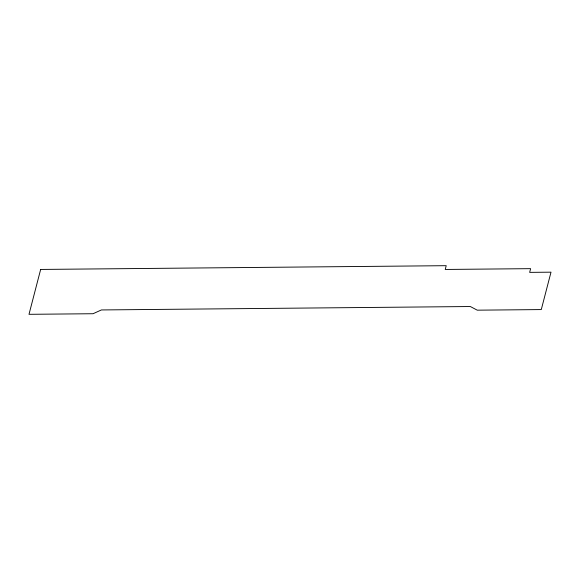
<?xml version="1.0" encoding="UTF-8"?>
<svg xmlns="http://www.w3.org/2000/svg" width="580" height="580" viewBox="0 0 580 580"><rect width="100%" height="100%" fill="white"/><g stroke="black" fill="none" stroke-linecap="round" stroke-linejoin="round"><path stroke-width="0.87" d="M40.658 269.439L29 314.317L93.039 313.729L101.399 309.945L470.322 306.53L477.253 310.169L541.285 309.575L551 272.172L529.656 272.368L530.62 268.656L445.237 269.454L446.216 265.683L40.658 269.439"/></g></svg>
